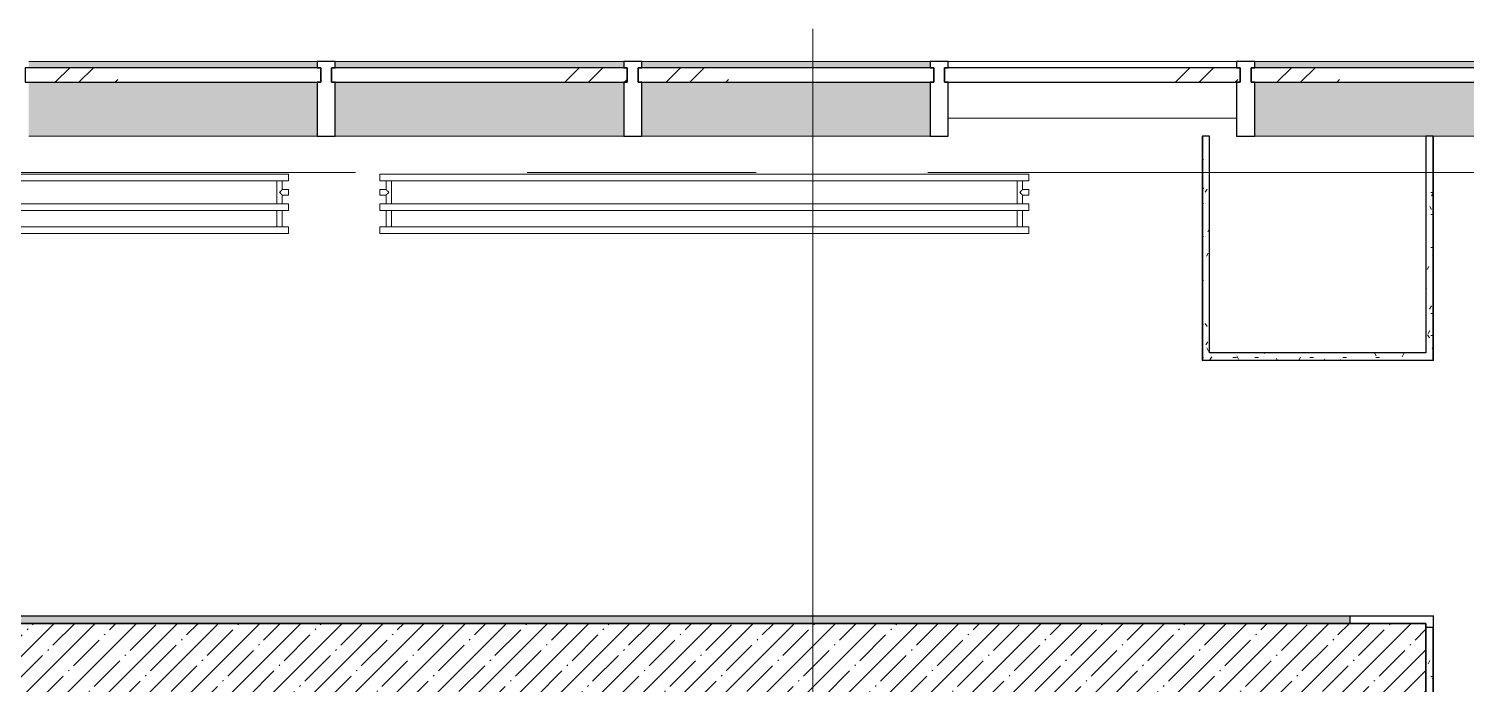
# Model space of a CAD drawing. Header units: millimetres. Extents: x 855 to 103073, y -1987 to 27400.
# Drawn here: x 28632 to 32619, y 25582 to 27398 of the extents above; entities that cross this region are included whole.
import ezdxf

# ---------------------------------------------------------------- set-up
doc = ezdxf.new("R2010")
doc.units = ezdxf.units.MM
doc.linetypes.add('Осевая', pattern=[3175, 635, -476.25, 1587.5, -476.25])
for name, color, linetype, lineweight in [('A-GLAZ-CURT', 7, 'Continuous', 9), ('A-GLAZ-CURT-1', 7, 'Continuous', 25), ('A-GLAZ-CWMG', 7, 'Continuous', 9), ('A-GLAZ-CWMG-2', 7, 'Continuous', 25), ('I-WALL', 7, 'Continuous', 9), ('M-EQPM', 7, 'Continuous', 9), ('Оси', 7, 'Continuous', 9), ('Оси-2', 7, 'Осевая', 9)]:
    doc.layers.add(name, color=color, linetype=linetype, lineweight=lineweight)
for name, color, linetype, lineweight, true_color in [('A-WALL-3', 7, 'Continuous', 35, 0x3c3c3c), ('A-WALL-4', 7, 'Continuous', 25, 0x3c3c3c), ('A-WALL-FNSH-2', 7, 'Continuous', 13, 0x3c3c3c)]:
    doc.layers.add(name, color=color, linetype=linetype, lineweight=lineweight, true_color=true_color)
pattern_1 = [(0, (22797.38, 0), (121.92, 30.48), [10.058, -81.382, 10.058, -81.382, -487.68]), (0, (22797.38, 0), (121.92, 30.48), [-182.88, 10.058, -172.822, 10.058, -81.382, -213.36]), (0, (22797.38, 0), (121.92, 30.48), [-457.2, 10.058, -50.902, 10.058, -142.342]), (120, (22843.1, 15.24), (-87.356454, 90.345817), [10.058, -81.382, 10.058, -81.382, -487.68]), (120, (22843.1, 15.24), (-87.356454, 90.345817), [-182.88, 10.058, -172.822, 10.058, -81.382, -213.36]), (120, (22843.1, 15.24), (-87.356454, 90.345817), [-457.2, 10.058, -50.902, 10.058, -142.342]), (240, (22858.34, 76.2), (-34.563546, -120.825817), [10.058, -81.382, 10.058, -81.382, -487.68]), (240, (22858.34, 76.2), (-34.563546, -120.825817), [-182.88, 10.058, -172.822, 10.058, -81.382, -213.36]), (240, (22858.34, 76.2), (-34.563546, -120.825817), [-457.2, 10.058, -50.902, 10.058, -142.342])]

# ---------------------------------------------------------------- blocks, each defined once
blk = doc.blocks.new('Системная панель - Стекло - 40мм-22856067-План разверток пом_ 1_02_ Этаж 1')
at = {"layer": 'A-GLAZ-CURT'}
h = blk.add_hatch(dxfattribs=at)
h.set_pattern_fill('FP_13', color=256, style=0, pattern_type=2)
h.set_pattern_definition([(45, (-8885, -27190), (-282.8427, 282.8427), [200, -600]), (45, (-9085, -27290), (-282.8427, 282.8427), [600, -200]), (45, (-8685, -27390), (-282.8427, 282.8427), [200, -600])])
h.paths.add_polyline_path([(-110.8, -40), (410, -40), (410, 0), (-410, 0), (-410, -40)])
at = {"layer": 'A-GLAZ-CURT-1'}
for p, q in [((410, 0), (-410, 0)), ((-410, 0), (-410, -40)), ((410, -40), (410, 0)), ((-410, -40), (410, -40))]:
    blk.add_line(p, q, dxfattribs=at)
blk = doc.blocks.new('Прямоугольный импост - Импост структурный с накладкой - 160мм-20149069-План разверток пом_ 1_02_ Этаж 1')
at = {"layer": 'A-GLAZ-CWMG'}
for p, q in [((9185, 27307), (8385, 27307)), ((9185, 27150), (8385, 27150))]:
    blk.add_line(p, q, dxfattribs=at)
blk = doc.blocks.new('Прямоугольный импост - Импост структурный с накладкой - 190мм-20153693-План разверток пом_ 1_02_ Этаж 1')
at = {"layer": 'A-GLAZ-CWMG-2'}
for p, q in [((-25, 40), (-25, 190)), ((-25, 190), (25, 190)), ((25, 190), (25, 40)), ((-15, 40), (-25, 40)), ((-15, 0), (-15, 40)), ((15, 40), (15, 0)), ((25, 40), (15, 40)), ((-25, -17), (-25, 0)), ((-25, 0), (-15, 0)), ((15, 0), (25, 0)), ((25, 0), (25, -17)), ((25, -17), (-25, -17))]:
    blk.add_line(p, q, dxfattribs=at)
blk = doc.blocks.new('Системная панель - Стекло - 40мм-V12-План разверток пом_ 1_02_ Этаж 1')
at = {"layer": 'A-GLAZ-CURT'}
h = blk.add_hatch(dxfattribs=at)
h.set_pattern_fill('FP_22', color=256, style=0, pattern_type=2)
h.set_pattern_definition([(45, (-9735, -27190), (-282.8427, 282.8427), [200, -600]), (45, (-9935, -27290), (-282.8427, 282.8427), [600, -200]), (45, (-9535, -27390), (-282.8427, 282.8427), [200, -600])])
h.paths.add_polyline_path([(326.8, -40), (410, -40), (410, 0), (-410, 0), (-410, -40), (-317, -40)])
at = {"layer": 'A-GLAZ-CURT-1'}
for p, q in [((410, 0), (-410, 0)), ((-410, 0), (-410, -40)), ((410, -40), (410, 0)), ((-410, -40), (410, -40))]:
    blk.add_line(p, q, dxfattribs=at)
blk = doc.blocks.new('Прямоугольный импост - Импост структурный с накладкой - 190мм-23186023-План разверток пом_ 1_02_ Этаж 1')
at = {"layer": 'A-GLAZ-CWMG'}
for points in [[(10035, 27290), (10035, 27307), (9235, 27307), (9235, 27290), (9961.8, 27290)], [(10035, 27100), (10035, 27250), (9235, 27250), (9235, 27100), (9961.8, 27100)]]:
    blk.add_hatch(color=256, dxfattribs=at).paths.add_polyline_path(points)
for p, q in [((10035, 27307), (9235, 27307)), ((9710, 27100), (9235, 27100)), ((10035, 27100), (9730, 27100))]:
    blk.add_line(p, q, dxfattribs=at)
blk = doc.blocks.new('Системная панель - Стекло - 40мм-V13-План разверток пом_ 1_02_ Этаж 1')
at = {"layer": 'A-GLAZ-CURT'}
h = blk.add_hatch(dxfattribs=at)
h.set_pattern_fill('FP_23', color=256, style=0, pattern_type=2)
h.set_pattern_definition([(45, (-8035, -27190), (-282.8427, 282.8427), [200, -600]), (45, (-8235, -27290), (-282.8427, 282.8427), [600, -200]), (45, (-7835, -27390), (-282.8427, 282.8427), [200, -600])])
h.paths.add_polyline_path([(95.4, -40), (410, -40), (410, 0), (-410, 0), (-410, -40)])
at = {"layer": 'A-GLAZ-CURT-1'}
for p, q in [((410, 0), (-410, 0)), ((-410, 0), (-410, -40)), ((410, -40), (410, 0)), ((-410, -40), (410, -40))]:
    blk.add_line(p, q, dxfattribs=at)
blk = doc.blocks.new('Прямоугольный импост - Импост структурный с накладкой - 190мм-V14-План разверток пом_ 1_02_ Этаж 1')
at = {"layer": 'A-GLAZ-CWMG'}
for points in [[(8335, 27290), (8335, 27307), (7535, 27307), (7535, 27290), (8030.4, 27290)], [(8335, 27100), (8335, 27250), (7535, 27250), (7535, 27100), (8030.4, 27100)]]:
    blk.add_hatch(color=256, dxfattribs=at).paths.add_polyline_path(points)
for p, q in [((8335, 27307), (7535, 27307)), ((8335, 27100), (7535, 27100))]:
    blk.add_line(p, q, dxfattribs=at)
blk = doc.blocks.new('Системная панель - Стекло - 40мм-V15-План разверток пом_ 1_02_ Этаж 1')
at = {"layer": 'A-GLAZ-CURT'}
h = blk.add_hatch(dxfattribs=at)
h.set_pattern_fill('FP_26', color=256, style=0, pattern_type=2)
h.set_pattern_definition([(45, (-7185, -27190), (-282.8427, 282.8427), [200, -600]), (45, (-7385, -27290), (-282.8427, 282.8427), [600, -200]), (45, (-6985, -27390), (-282.8427, 282.8427), [200, -600])])
h.paths.add_polyline_path([(410, -40), (410, 0), (-410, 0), (-410, -40), (301.6, -40)])
at = {"layer": 'A-GLAZ-CURT-1'}
for p, q in [((410, 0), (-410, 0)), ((-410, 0), (-410, -40)), ((410, -40), (410, 0)), ((-410, -40), (410, -40))]:
    blk.add_line(p, q, dxfattribs=at)
blk = doc.blocks.new('Системная панель - Стекло - 40мм-V17-План разверток пом_ 1_02_ Этаж 1')
at = {"layer": 'A-GLAZ-CURT'}
h = blk.add_hatch(dxfattribs=at)
h.set_pattern_fill('FP_33', color=256, style=0, pattern_type=2)
h.set_pattern_definition([(45, (-6335, -27190), (-282.8427, 282.8427), [200, -600]), (45, (-6535, -27290), (-282.8427, 282.8427), [600, -200]), (45, (-6135, -27390), (-282.8427, 282.8427), [200, -600])])
h.paths.add_polyline_path([(186, -40), (410, -40), (410, 0), (-410, 0), (-410, -40), (-135.9, -40)])
at = {"layer": 'A-GLAZ-CURT-1'}
for p, q in [((410, 0), (-410, 0)), ((-410, 0), (-410, -40)), ((410, -40), (410, 0)), ((-410, -40), (410, -40))]:
    blk.add_line(p, q, dxfattribs=at)
blk = doc.blocks.new('radiator_prado_classic_z_tip_30_po exemplyaru - Classic Z Тип 30-500-30677905-План разверток пом_ 1_02_ Этаж 1')
at = {"layer": 'M-EQPM'}
for p, q in [((0, 228), (0, 210)), ((1800, 228), (0, 228)), ((0, 210), (1800, 210)), ((17.5, 210), (17.5, 164)), ((32.5, 164), (32.5, 210)), ((1767.5, 210), (1767.5, 164)), ((1782.5, 164), (1782.5, 210)), ((1800, 210), (1800, 228)), ((1800, 164), (0, 164)), ((0, 164), (0, 146)), ((1800, 146), (1800, 164)), ((0, 146), (1800, 146)), ((17.5, 121.5), (0, 121.5)), ((17.5, 121.5), (0, 121.5)), ((0, 121.5), (0, 121.2)), ((0, 106.5), (0, 121.5)), ((0, 121.2), (0, 121.2)), ((17.5, 146), (17.5, 121.5)), ((32.5, 82), (32.5, 146)), ((1767.5, 146), (1767.5, 82)), ((1782.5, 121.5), (1782.5, 146)), ((1800, 121.5), (1782.5, 121.5)), ((1800, 121.5), (1782.5, 121.5)), ((1800, 121.5), (1800, 106.5)), ((1800, 121.2), (1800, 121.5)), ((1800, 121.5), (1800, 121.2)), ((1800, 121.2), (1800, 121.5)), ((0, 106.8), (0, 106.5)), ((0, 106.8), (0, 106.8)), ((0, 106.5), (17.5, 106.5)), ((0, 106.5), (17.5, 106.5)), ((1800, 82), (0, 82)), ((0, 82), (0, 64)), ((17.5, 106.5), (17.5, 82)), ((1782.5, 82), (1782.5, 106.5)), ((1782.5, 106.5), (1800, 106.5)), ((1782.5, 106.5), (1800, 106.5)), ((1800, 106.5), (1800, 106.8)), ((1800, 106.8), (1800, 106.5)), ((1800, 106.5), (1800, 106.8)), ((1800, 64), (1800, 82)), ((1800, 64), (0, 64))]:
    blk.add_line(p, q, dxfattribs=at)
for points, knots in [([(25, 114), (24.5, 114.5), (23.6, 115.4), (22.4, 116.6), (21.6, 117.4), (21.1, 117.9), (20.8, 118.2), (20.5, 118.5), (20.2, 118.8), (19.8, 119.1), (19.6, 119.4), (19.3, 119.7), (19, 120), (18.7, 120.3), (18.5, 120.5), (18.3, 120.7), (18.1, 120.9), (17.9, 121.1), (17.8, 121.2), (17.7, 121.3), (17.5, 121.5), (17.5, 121.5), (17.5, 121.5)], [0, 0, 0, 0, 0.142857, 0.285714, 0.357143, 0.392857, 0.428571, 0.464286, 0.5, 0.535714, 0.571429, 0.607143, 0.642857, 0.678571, 0.714286, 0.75, 0.785714, 0.821429, 0.857143, 0.892857, 0.928571, 1, 1, 1, 1]), ([(1775, 114), (1775.5, 114.5), (1776.4, 115.4), (1777.6, 116.6), (1778.4, 117.4), (1778.9, 117.9), (1779.2, 118.2), (1779.5, 118.5), (1779.8, 118.8), (1780.1, 119.2), (1780.4, 119.4), (1780.7, 119.7), (1781, 120), (1781.3, 120.3), (1781.5, 120.5), (1781.7, 120.7), (1781.9, 120.9), (1782.1, 121.1), (1782.2, 121.2), (1782.3, 121.3), (1782.5, 121.5), (1782.5, 121.5), (1782.5, 121.5)], [0, 0, 0, 0, 0.142857, 0.285714, 0.357143, 0.392857, 0.428571, 0.464286, 0.5, 0.535714, 0.571429, 0.607143, 0.642857, 0.678571, 0.714286, 0.75, 0.785714, 0.821429, 0.857143, 0.892857, 0.928571, 1, 1, 1, 1]), ([(17.5, 106.5), (17.5, 106.5), (17.5, 106.5), (17.7, 106.7), (17.8, 106.8), (17.9, 106.9), (18.1, 107.1), (18.3, 107.3), (18.5, 107.5), (18.7, 107.7), (19, 108), (19.3, 108.3), (19.6, 108.6), (19.8, 108.9), (20.3, 109.3), (20.7, 109.7), (21.1, 110.1), (21.6, 110.6), (22.4, 111.4), (23.6, 112.6), (24.5, 113.5), (25, 114)], [0, 0, 0, 0, 0.071429, 0.107143, 0.142857, 0.178571, 0.214286, 0.25, 0.285714, 0.321429, 0.357143, 0.392857, 0.428571, 0.464286, 0.5, 0.571429, 0.607143, 0.642857, 0.714286, 0.857143, 1, 1, 1, 1]), ([(1782.5, 106.5), (1782.5, 106.5), (1782.5, 106.5), (1782.3, 106.7), (1782.2, 106.8), (1782.1, 106.9), (1781.9, 107.1), (1781.7, 107.3), (1781.5, 107.5), (1781.3, 107.7), (1781, 108), (1780.7, 108.3), (1780.4, 108.6), (1780.1, 108.8), (1779.7, 109.3), (1779.3, 109.7), (1778.9, 110.1), (1778.4, 110.6), (1777.6, 111.4), (1776.4, 112.6), (1775.5, 113.5), (1775, 114)], [0, 0, 0, 0, 0.071429, 0.107143, 0.142857, 0.178571, 0.214286, 0.25, 0.285714, 0.321429, 0.357143, 0.392857, 0.428571, 0.464286, 0.5, 0.571429, 0.607143, 0.642857, 0.714286, 0.857143, 1, 1, 1, 1])]:
    blk.add_open_spline(points, degree=3, knots=knots, dxfattribs=at)

msp = doc.modelspace()

# ---------------------------------------------------------------- hatches: boundary and pattern name
at = {"layer": 'I-WALL'}
h = msp.add_hatch(dxfattribs=at)
h.set_pattern_fill('FP_44', color=256, style=0, pattern_type=2)
h.set_pattern_definition(pattern_1)
h.paths.add_polyline_path([(31907.4, 26480), (31907.4, 27100), (31887.4, 27100), (31887.4, 26480)])
h = msp.add_hatch(dxfattribs=at)
h.set_pattern_fill('FP_44', color=256, style=0, pattern_type=2)
h.set_pattern_definition(pattern_1)
h.paths.add_polyline_path([(32507.4, 26500), (32527.4, 26500), (32527.4, 27100), (32507.4, 27100), (32507.4, 26748.9)])
h = msp.add_hatch(dxfattribs=at)
h.set_pattern_fill('FP_44', color=256, style=0, pattern_type=2)
h.set_pattern_definition(pattern_1)
h.paths.add_polyline_path([(32527.4, 26480), (32527.4, 26500), (31907.4, 26500), (31907.4, 26480), (32115.4, 26480)])
h = msp.add_hatch(dxfattribs=at)
h.set_pattern_fill('FP_44', color=256, style=0, pattern_type=2)
h.set_pattern_definition(pattern_1)
h.paths.add_polyline_path([(31471.6, 25750), (32297.4, 25750), (32297.4, 25770), (26857.4, 25770), (26857.4, 25750), (30827.8, 25750)])
h = msp.add_hatch(dxfattribs=at)
h.set_pattern_fill('FP_5', color=256, style=0, pattern_type=2)
h.set_pattern_definition([(45, (22797.38, 0), (-57.02463, 57.02463), []), (45, (22854.404, 0), (-57.02463, 57.02463), [100.806, -20.161, 3.353, -16.808])])
h.paths.add_polyline_path([(32507.4, 25530), (32507.4, 25750), (26857.4, 25750), (26857.4, 25530), (32307.4, 25530)])
h = msp.add_hatch(dxfattribs=at)
h.set_pattern_fill('FP_44', color=256, style=0, pattern_type=2)
h.set_pattern_definition(pattern_1)
h.paths.add_polyline_path([(32527.4, 24320), (32527.4, 25739), (32507.4, 25739), (32507.4, 24320)])

# ---------------------------------------------------------------- linework, layer by layer
at = {"layer": 'A-WALL-3'}
for p, q in [((32507.4, 25750), (26857.4, 25750)), ((32507.4, 25530), (32507.4, 25750))]:
    msp.add_line(p, q, dxfattribs=at)
at = {"layer": 'A-WALL-4'}
for p, q in [((31887.4, 27100), (31887.4, 26480)), ((31907.4, 27100), (31887.4, 27100)), ((31907.4, 26500), (31907.4, 27100)), ((32527.4, 27100), (32507.4, 27100)), ((32507.4, 27100), (32507.4, 26500)), ((32527.4, 26480), (32527.4, 27100)), ((31887.4, 26480), (32527.4, 26480)), ((32507.4, 26500), (31907.4, 26500)), ((32297.4, 25770), (26857.4, 25770)), ((32297.4, 25750), (32297.4, 25770)), ((32527.4, 25739), (32507.4, 25739)), ((32527.4, 24300), (32527.4, 25739))]:
    msp.add_line(p, q, dxfattribs=at)
at = {"layer": 'A-WALL-FNSH-2'}
for p, q in [((31886.4, 27100), (31886.4, 26479)), ((31887.4, 27100), (31886.4, 27100)), ((32528.4, 27100), (32527.4, 27100)), ((32528.4, 26479), (32528.4, 27100)), ((31886.4, 26479), (32528.4, 26479)), ((32528.4, 25771), (26857.4, 25771)), ((32297.4, 25770), (32527.4, 25770)), ((32527.4, 25770), (32527.4, 25739)), ((32528.4, 24299), (32528.4, 25771))]:
    msp.add_line(p, q, dxfattribs=at)
at = {"layer": 'Оси'}
msp.add_line((30807.4, 24898.1), (30807.4, 27398.1), dxfattribs=at)
at = {"layer": 'Оси-2'}
msp.add_line((23664.7, 27000), (40527.4, 27000), dxfattribs=at)

# ---------------------------------------------------------------- block references
at = {"layer": 'A-GLAZ-CURT'}
for name, p in [('Системная панель - Стекло - 40мм-V17-План разверток пом_ 1_02_ Этаж 1', (29032.4, 27290)), ('Системная панель - Стекло - 40мм-V15-План разверток пом_ 1_02_ Этаж 1', (29882.4, 27290)), ('Системная панель - Стекло - 40мм-V13-План разверток пом_ 1_02_ Этаж 1', (30732.4, 27290)), ('Системная панель - Стекло - 40мм-22856067-План разверток пом_ 1_02_ Этаж 1', (31582.4, 27290)), ('Системная панель - Стекло - 40мм-V12-План разверток пом_ 1_02_ Этаж 1', (32432.4, 27290))]:
    msp.add_blockref(name, p, dxfattribs=at)
at = {"layer": 'A-GLAZ-CWMG'}
for name, p in [('Прямоугольный импост - Импост структурный с накладкой - 190мм-V14-План разверток пом_ 1_02_ Этаж 1', (21097.4, 0)), ('Прямоугольный импост - Импост структурный с накладкой - 190мм-V14-План разверток пом_ 1_02_ Этаж 1', (21947.4, 0)), ('Прямоугольный импост - Импост структурный с накладкой - 190мм-V14-План разверток пом_ 1_02_ Этаж 1', (22797.4, 0)), ('Прямоугольный импост - Импост структурный с накладкой - 160мм-20149069-План разверток пом_ 1_02_ Этаж 1', (22797.4, 0)), ('Прямоугольный импост - Импост структурный с накладкой - 190мм-23186023-План разверток пом_ 1_02_ Этаж 1', (22797.4, 0))]:
    msp.add_blockref(name, p, dxfattribs=at)
at = {"layer": 'A-GLAZ-CWMG', "extrusion": (0, 0, -1), "rotation": 180}
for p in [(-29457.4, 27290), (-30307.4, 27290), (-31157.4, 27290), (-32007.4, 27290)]:
    msp.add_blockref('Прямоугольный импост - Импост структурный с накладкой - 190мм-20153693-План разверток пом_ 1_02_ Этаж 1', p, dxfattribs=at)
at = {"layer": 'M-EQPM', "rotation": 180}
for p in [(29353.1, 27058.8), (31406.1, 27058.8)]:
    msp.add_blockref('radiator_prado_classic_z_tip_30_po exemplyaru - Classic Z Тип 30-500-30677905-План разверток пом_ 1_02_ Этаж 1', p, dxfattribs=at)

doc.saveas('drawing.dxf')
